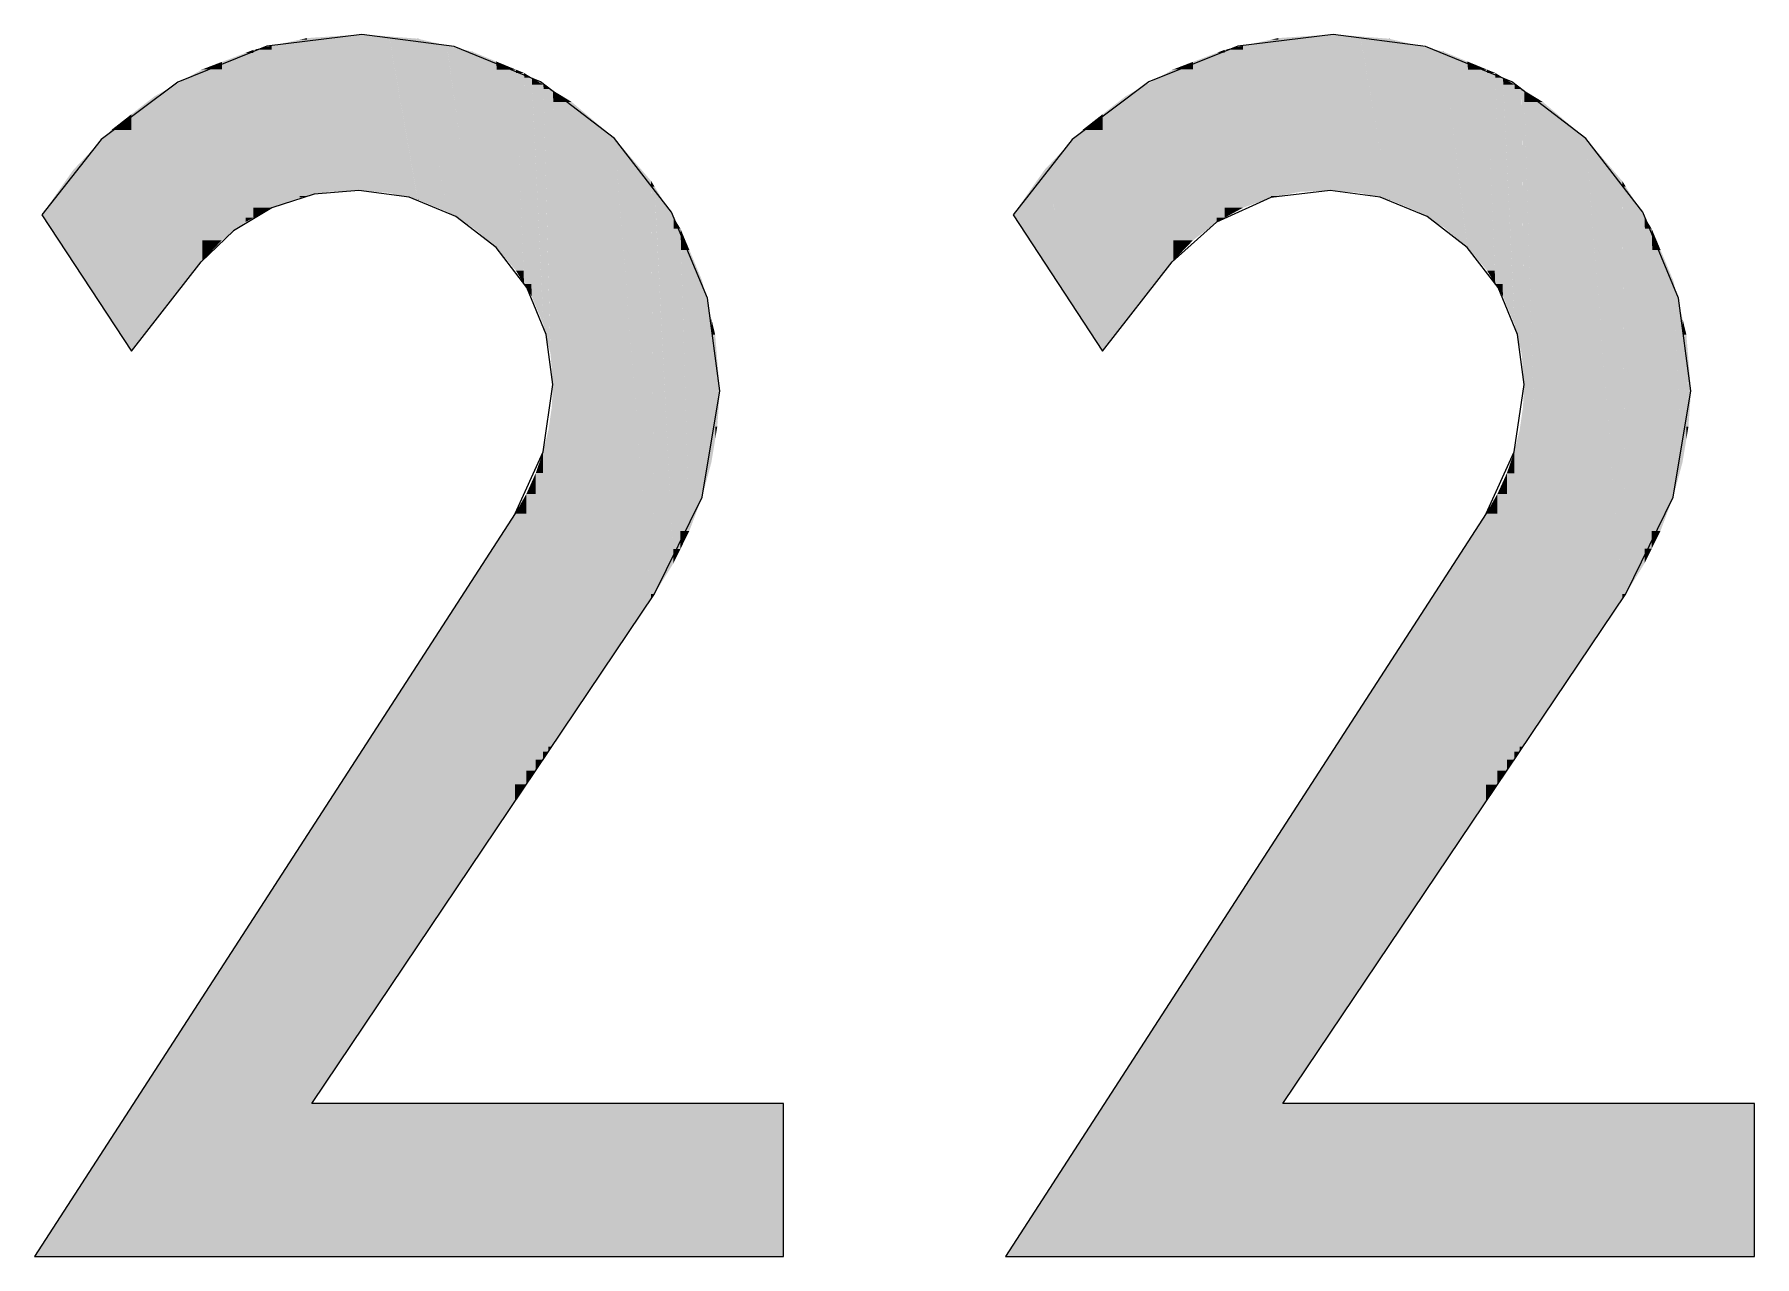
# Model space of a CAD drawing. Extents: x 885 to 2021, y 330 to 1122.
# Drawn here: x 1896.553 to 1899.454, y 640.216 to 642.278 of the extents above; entities that cross this region are included whole.
import ezdxf

# ---------------------------------------------------------------- set-up
doc = ezdxf.new("R2010")
doc.units = 0
doc.layers.get('0').update_dxf_attribs({"lineweight": 25})
doc.layers.add('P11_Plankopf_Ausführung_AF_4_800 Plankopf', color=7, linetype='Continuous', lineweight=25)

# ---------------------------------------------------------------- blocks, each defined once
blk = doc.blocks.new('Referenz-A0T8DITAAL', base_point=(1729.7843, 502.0648))
at = {"layer": 'P11_Plankopf_Ausführung_AF_4_800 Plankopf', "color": 0, "linetype": 'Continuous', "lineweight": 13, "ltscale": 16.9}
for p, q in [((1897.1056, 642.2776), (1896.9452, 642.2578)), ((1897.2616, 642.2574), (1897.1056, 642.2776)), ((1898.7435, 642.2776), (1898.5831, 642.2579)), ((1898.8994, 642.2574), (1898.7435, 642.2776)), ((1896.9452, 642.2578), (1896.7953, 642.1973)), ((1897.407, 642.1976), (1897.2616, 642.2574)), ((1898.5831, 642.2579), (1898.4331, 642.1974)), ((1899.0448, 642.1976), (1898.8994, 642.2574)), ((1896.7953, 642.1973), (1896.666, 642.1004)), ((1897.5319, 642.1021), (1897.407, 642.1976)), ((1898.4331, 642.1974), (1898.3038, 642.1004)), ((1899.1698, 642.1021), (1899.0448, 642.1976)), ((1896.666, 642.1004), (1896.566, 641.9734)), ((1897.6279, 641.9776), (1897.5319, 642.1021)), ((1898.3038, 642.1004), (1898.2039, 641.9734)), ((1899.2658, 641.9776), (1899.1698, 642.1021)), ((1897.0254, 642.0082), (1896.9536, 641.9852)), ((1897.1005, 642.0143), (1897.0254, 642.0082)), ((1897.1853, 642.0031), (1897.1005, 642.0143)), ((1897.2642, 641.9704), (1897.1853, 642.0031)), ((1898.6387, 642.0023), (1898.5472, 641.9609)), ((1898.7384, 642.0143), (1898.6387, 642.0023)), ((1898.8231, 642.0031), (1898.7384, 642.0143)), ((1898.9021, 641.9704), (1898.8231, 642.0031)), ((1896.566, 641.9734), (1896.7169, 641.7431)), ((1896.9536, 641.9852), (1896.889, 641.9464)), ((1897.6884, 641.8325), (1897.6279, 641.9776)), ((1898.2039, 641.9734), (1898.3548, 641.7431)), ((1899.3263, 641.8325), (1899.2658, 641.9776)), ((1896.889, 641.9464), (1896.8348, 641.894)), ((1897.332, 641.9184), (1897.2642, 641.9704)), ((1898.5472, 641.9609), (1898.4723, 641.894)), ((1898.9699, 641.9184), (1898.9021, 641.9704)), ((1897.384, 641.8506), (1897.332, 641.9184)), ((1899.0219, 641.8506), (1898.9699, 641.9184)), ((1896.7169, 641.7431), (1896.8348, 641.894)), ((1898.3548, 641.7431), (1898.4723, 641.894)), ((1897.4167, 641.7716), (1897.384, 641.8506)), ((1897.7093, 641.6767), (1897.6884, 641.8325)), ((1899.0546, 641.7716), (1899.0219, 641.8506)), ((1899.3472, 641.6767), (1899.3263, 641.8325)), ((1897.4279, 641.6869), (1897.4167, 641.7716)), ((1899.0658, 641.6869), (1899.0546, 641.7716)), ((1897.4114, 641.5737), (1897.4279, 641.6869)), ((1899.0492, 641.5737), (1899.0658, 641.6869)), ((1897.6794, 641.4972), (1897.7093, 641.6767)), ((1899.3171, 641.4973), (1899.3472, 641.6767)), ((1897.3642, 641.4695), (1897.4114, 641.5737)), ((1899.0017, 641.4695), (1899.0492, 641.5737)), ((1897.5992, 641.334), (1897.6794, 641.4972)), ((1899.2371, 641.334), (1899.3171, 641.4973)), ((1897.3642, 641.4695), (1896.5534, 640.2163)), ((1899.0017, 641.4695), (1898.191, 640.2163)), ((1897.0215, 640.4745), (1897.5992, 641.334)), ((1898.659, 640.4745), (1899.2371, 641.334)), ((1897.8166, 640.4745), (1897.0215, 640.4745)), ((1897.8166, 640.2163), (1897.8166, 640.4745)), ((1899.4545, 640.4745), (1898.659, 640.4745)), ((1899.4545, 640.2163), (1899.4545, 640.4745)), ((1896.5534, 640.2163), (1897.8166, 640.2163)), ((1898.191, 640.2163), (1899.4545, 640.2163))]:
    blk.add_line(p, q, dxfattribs=at)
at = {"layer": 'P11_Plankopf_Ausführung_AF_4_800 Plankopf', "color": 0, "linetype": 'Continuous', "lineweight": 0, "ltscale": 0.0169}
for points in [[(1897.0009, 642.2583), (1896.9536, 642.2583), (1897.0009, 642.2687)], [(1897.0133, 642.2687), (1897.0009, 642.2687), (1897.0133, 642.2714)], [(1897.0133, 642.0048), (1897.0009, 642.0048), (1897.0009, 642.2687)], [(1897.0133, 642.0048), (1897.0133, 642.2687), (1897.0009, 642.2687)], [(1897.0503, 642.2714), (1897.0133, 642.2714), (1897.0503, 642.2739)], [(1897.0503, 642.0121), (1897.0133, 642.0121), (1897.0133, 642.2714)], [(1897.0503, 642.0121), (1897.0503, 642.2714), (1897.0133, 642.2714)], [(1897.1005, 642.2739), (1897.0503, 642.2739), (1897.1005, 642.2772)], [(1897.1005, 642.0143), (1897.0503, 642.0143), (1897.0503, 642.2739)], [(1897.1005, 642.0143), (1897.1005, 642.2739), (1897.0503, 642.2739)], [(1897.1056, 642.2772), (1897.1005, 642.2772), (1897.1056, 642.2776)], [(1897.1056, 642.0143), (1897.1005, 642.0143), (1897.1005, 642.2772)], [(1897.1056, 642.0138), (1897.1056, 642.2772), (1897.1005, 642.2772)], [(1897.1511, 642.0138), (1897.1056, 642.0138), (1897.1056, 642.2776)], [(1897.1517, 642.2741), (1897.1062, 642.2741), (1897.1056, 642.2776)], [(1897.1517, 642.0102), (1897.1517, 642.2741), (1897.1062, 642.2741)], [(1897.1978, 642.0102), (1897.1517, 642.0102), (1897.1517, 642.2741)], [(1897.1999, 642.2704), (1897.1524, 642.2704), (1897.1517, 642.2741)], [(1897.1999, 641.9987), (1897.1999, 642.2704), (1897.1524, 642.2704)], [(1897.2017, 641.9987), (1897.1999, 641.9987), (1897.1999, 642.2704)], [(1897.2017, 642.2699), (1897.1999, 642.2699), (1897.1999, 642.2704)], [(1897.2017, 641.9982), (1897.2017, 642.2699), (1897.1999, 642.2699)], [(1897.2459, 641.9982), (1897.2017, 641.9982), (1897.2017, 642.2699)], [(1897.2491, 642.2587), (1897.2035, 642.2587), (1897.2017, 642.2699)], [(1898.6387, 642.2583), (1898.5914, 642.2583), (1898.6387, 642.2687)], [(1898.6512, 642.2687), (1898.6387, 642.2687), (1898.6512, 642.2714)], [(1898.6512, 642.0048), (1898.6387, 642.0048), (1898.6387, 642.2687)], [(1898.6512, 642.0048), (1898.6512, 642.2687), (1898.6387, 642.2687)], [(1898.6881, 642.2714), (1898.6512, 642.2714), (1898.6881, 642.2739)], [(1898.6881, 642.0121), (1898.6512, 642.0121), (1898.6512, 642.2714)], [(1898.6881, 642.0121), (1898.6881, 642.2714), (1898.6512, 642.2714)], [(1898.7384, 642.2739), (1898.6881, 642.2739), (1898.7384, 642.2772)], [(1898.7384, 642.0143), (1898.6881, 642.0143), (1898.6881, 642.2739)], [(1898.7384, 642.0143), (1898.7384, 642.2739), (1898.6881, 642.2739)], [(1898.7435, 642.2772), (1898.7384, 642.2772), (1898.7435, 642.2776)], [(1898.7435, 642.0143), (1898.7384, 642.0143), (1898.7384, 642.2772)], [(1898.7435, 642.0138), (1898.7435, 642.2772), (1898.7384, 642.2772)], [(1898.789, 642.0138), (1898.7435, 642.0138), (1898.7435, 642.2776)], [(1898.7896, 642.2741), (1898.7441, 642.2741), (1898.7435, 642.2776)], [(1898.7896, 642.0102), (1898.7896, 642.2741), (1898.7441, 642.2741)], [(1898.8357, 642.0102), (1898.7896, 642.0102), (1898.7896, 642.2741)], [(1898.8377, 642.2704), (1898.7903, 642.2704), (1898.7896, 642.2741)], [(1898.8377, 641.9987), (1898.8377, 642.2704), (1898.7903, 642.2704)], [(1898.8396, 641.9987), (1898.8377, 641.9987), (1898.8377, 642.2704)], [(1898.8396, 642.2699), (1898.8377, 642.2699), (1898.8377, 642.2704)], [(1898.8396, 641.9982), (1898.8396, 642.2699), (1898.8377, 642.2699)], [(1898.8838, 641.9982), (1898.8396, 641.9982), (1898.8396, 642.2699)], [(1898.887, 642.2587), (1898.8414, 642.2587), (1898.8396, 642.2699)], [(1896.9095, 642.2312), (1896.8696, 642.2312), (1896.9095, 642.2464)], [(1896.9229, 642.2464), (1896.9095, 642.2464), (1896.9229, 642.2516)], [(1896.9229, 641.9683), (1896.9095, 641.9683), (1896.9095, 642.2464)], [(1896.9229, 641.9683), (1896.9229, 642.2464), (1896.9095, 642.2464)], [(1896.9536, 642.2516), (1896.9229, 642.2516), (1896.9536, 642.2583)], [(1896.9536, 641.9852), (1896.9229, 641.9852), (1896.9229, 642.2516)], [(1896.9536, 641.9852), (1896.9536, 642.2516), (1896.9229, 642.2516)], [(1897.0009, 642.0023), (1896.9536, 642.0023), (1896.9536, 642.2583)], [(1897.0009, 642.0023), (1897.0009, 642.2583), (1896.9536, 642.2583)], [(1897.2491, 641.9786), (1897.2491, 642.2587), (1897.2035, 642.2587)], [(1897.2882, 641.9786), (1897.2491, 641.9786), (1897.2491, 642.2587)], [(1897.2918, 642.2485), (1897.2506, 642.2485), (1897.2491, 642.2587)], [(1897.2918, 641.9524), (1897.2918, 642.2485), (1897.2506, 642.2485)], [(1897.2929, 641.9524), (1897.2918, 641.9524), (1897.2918, 642.2485)], [(1897.2929, 642.2481), (1897.2918, 642.2481), (1897.2918, 642.2485)], [(1897.2929, 641.9517), (1897.2929, 642.2481), (1897.2918, 642.2481)], [(1897.3281, 641.9517), (1897.2929, 641.9517), (1897.2929, 642.2481)], [(1897.332, 642.232), (1897.2948, 642.232), (1897.2929, 642.2481)], [(1898.5472, 642.2312), (1898.5072, 642.2312), (1898.5472, 642.2465)], [(1898.5608, 642.2465), (1898.5472, 642.2465), (1898.5608, 642.2516)], [(1898.5608, 641.9684), (1898.5472, 641.9684), (1898.5472, 642.2465)], [(1898.5608, 641.9684), (1898.5608, 642.2465), (1898.5472, 642.2465)], [(1898.5914, 642.2516), (1898.5608, 642.2516), (1898.5914, 642.2583)], [(1898.5914, 641.9851), (1898.5608, 641.9851), (1898.5608, 642.2516)], [(1898.5914, 641.9851), (1898.5914, 642.2516), (1898.5608, 642.2516)], [(1898.6387, 642.0023), (1898.5914, 642.0023), (1898.5914, 642.2583)], [(1898.6387, 642.0023), (1898.6387, 642.2583), (1898.5914, 642.2583)], [(1898.887, 641.9786), (1898.887, 642.2587), (1898.8414, 642.2587)], [(1898.9261, 641.9786), (1898.887, 641.9786), (1898.887, 642.2587)], [(1898.9297, 642.2485), (1898.8884, 642.2485), (1898.887, 642.2587)], [(1898.9297, 641.9524), (1898.9297, 642.2485), (1898.8884, 642.2485)], [(1898.9308, 641.9524), (1898.9297, 641.9524), (1898.9297, 642.2485)], [(1898.9308, 642.2481), (1898.9297, 642.2481), (1898.9297, 642.2485)], [(1898.9308, 641.9517), (1898.9308, 642.2481), (1898.9297, 642.2481)], [(1898.9659, 641.9517), (1898.9308, 641.9517), (1898.9308, 642.2481)], [(1898.9699, 642.232), (1898.9327, 642.232), (1898.9308, 642.2481)], [(1896.8348, 642.1731), (1896.7559, 642.1731), (1896.8348, 642.2176)], [(1896.8365, 642.2176), (1896.8348, 642.2176), (1896.8365, 642.2186)], [(1896.8365, 641.8957), (1896.8348, 641.8957), (1896.8348, 642.2176)], [(1896.8365, 641.8957), (1896.8365, 642.2176), (1896.8348, 642.2176)], [(1896.8696, 642.2186), (1896.8365, 642.2186), (1896.8696, 642.2312)], [(1896.8696, 641.9304), (1896.8365, 641.9304), (1896.8365, 642.2186)], [(1896.8696, 641.9304), (1896.8696, 642.2186), (1896.8365, 642.2186)], [(1896.9095, 641.961), (1896.8696, 641.961), (1896.8696, 642.2312)], [(1896.9095, 641.961), (1896.9095, 642.2312), (1896.8696, 642.2312)], [(1897.332, 641.9184), (1897.332, 642.232), (1897.2948, 642.232)], [(1897.3617, 641.9184), (1897.332, 641.9184), (1897.332, 642.232)], [(1897.3654, 642.2182), (1897.3333, 642.2182), (1897.332, 642.232)], [(1897.3654, 641.8793), (1897.3654, 642.2182), (1897.3333, 642.2182)], [(1897.3783, 641.8793), (1897.3654, 641.8793), (1897.3654, 642.2182)], [(1897.3792, 642.2126), (1897.3656, 642.2126), (1897.3654, 642.2182)], [(1897.3792, 641.8567), (1897.3792, 642.2126), (1897.3656, 642.2126)], [(1897.3915, 641.8567), (1897.3792, 641.8567), (1897.3792, 642.2126)], [(1897.3922, 642.2046), (1897.3795, 642.2046), (1897.3792, 642.2126)], [(1897.3922, 641.8355), (1897.3922, 642.2046), (1897.3795, 642.2046)], [(1897.4096, 641.8355), (1897.3922, 641.8355), (1897.3922, 642.2046)], [(1897.4119, 642.1926), (1897.3928, 642.1926), (1897.3922, 642.2046)], [(1898.4723, 642.1732), (1898.3937, 642.1732), (1898.4723, 642.2176)], [(1898.4743, 642.2176), (1898.4723, 642.2176), (1898.4743, 642.2187)], [(1898.4743, 641.896), (1898.4723, 641.896), (1898.4723, 642.2176)], [(1898.4743, 641.896), (1898.4743, 642.2176), (1898.4723, 642.2176)], [(1898.5072, 642.2187), (1898.4743, 642.2187), (1898.5072, 642.2312)], [(1898.5072, 641.9303), (1898.4743, 641.9303), (1898.4743, 642.2187)], [(1898.5072, 641.9303), (1898.5072, 642.2187), (1898.4743, 642.2187)], [(1898.5472, 641.9609), (1898.5072, 641.9609), (1898.5072, 642.2312)], [(1898.5472, 641.9609), (1898.5472, 642.2312), (1898.5072, 642.2312)], [(1898.9699, 641.9184), (1898.9699, 642.232), (1898.9327, 642.232)], [(1898.9996, 641.9184), (1898.9699, 641.9184), (1898.9699, 642.232)], [(1899.0033, 642.2182), (1898.9712, 642.2182), (1898.9699, 642.232)], [(1899.0033, 641.8793), (1899.0033, 642.2182), (1898.9712, 642.2182)], [(1899.0162, 641.8793), (1899.0033, 641.8793), (1899.0033, 642.2182)], [(1899.0171, 642.2126), (1899.0035, 642.2126), (1899.0033, 642.2182)], [(1899.0171, 641.8567), (1899.0171, 642.2126), (1899.0035, 642.2126)], [(1899.0294, 641.8567), (1899.0171, 641.8567), (1899.0171, 642.2126)], [(1899.0301, 642.2046), (1899.0174, 642.2046), (1899.0171, 642.2126)], [(1899.0301, 641.8355), (1899.0301, 642.2046), (1899.0174, 642.2046)], [(1899.0475, 641.8355), (1899.0301, 641.8355), (1899.0301, 642.2046)], [(1899.0498, 642.1926), (1899.0307, 642.1926), (1899.0301, 642.2046)], [(1897.4119, 641.788), (1897.4119, 642.1926), (1897.3928, 642.1926)], [(1897.4225, 641.788), (1897.4119, 641.788), (1897.4119, 642.1926)], [(1897.4239, 642.1853), (1897.4121, 642.1853), (1897.4119, 642.1926)], [(1897.4239, 641.7381), (1897.4239, 642.1853), (1897.4121, 642.1853)], [(1897.4275, 641.7381), (1897.4239, 641.7381), (1897.4239, 642.1853)], [(1897.4279, 642.1829), (1897.4239, 642.1829), (1897.4239, 642.1853)], [(1897.4279, 641.6869), (1897.4279, 642.1829), (1897.4239, 642.1829)], [(1897.4599, 641.1267), (1897.4279, 641.1267), (1897.4279, 642.1829)], [(1897.4599, 642.1634), (1897.4285, 642.1634), (1897.4279, 642.1829)], [(1899.0498, 641.788), (1899.0498, 642.1926), (1899.0307, 642.1926)], [(1899.0604, 641.788), (1899.0498, 641.788), (1899.0498, 642.1926)], [(1899.0617, 642.1853), (1899.0499, 642.1853), (1899.0498, 642.1926)], [(1899.0617, 641.7381), (1899.0617, 642.1853), (1899.0499, 642.1853)], [(1899.0654, 641.7381), (1899.0617, 641.7381), (1899.0617, 642.1853)], [(1899.0658, 642.1829), (1899.0618, 642.1829), (1899.0617, 642.1853)], [(1899.0658, 641.6869), (1899.0658, 642.1829), (1899.0618, 642.1829)], [(1899.0978, 641.1268), (1899.0658, 641.1268), (1899.0658, 642.1829)], [(1899.0978, 642.1634), (1899.0664, 642.1634), (1899.0658, 642.1829)], [(1896.7559, 642.1428), (1896.7169, 642.1428), (1896.7559, 642.1731)], [(1896.8348, 641.894), (1896.7559, 641.894), (1896.7559, 642.1731)], [(1896.8348, 641.894), (1896.8348, 642.1731), (1896.7559, 642.1731)], [(1897.4599, 641.1267), (1897.4599, 642.1634), (1897.4285, 642.1634)], [(1897.5319, 641.2338), (1897.4599, 641.2338), (1897.4599, 642.1634)], [(1897.5319, 642.1021), (1897.4646, 642.1021), (1897.4599, 642.1634)], [(1898.3937, 642.1429), (1898.3548, 642.1429), (1898.3937, 642.1732)], [(1898.4723, 641.894), (1898.3937, 641.894), (1898.3937, 642.1732)], [(1898.4723, 641.894), (1898.4723, 642.1732), (1898.3937, 642.1732)], [(1899.0978, 641.1268), (1899.0978, 642.1634), (1899.0664, 642.1634)], [(1899.1698, 641.2338), (1899.0978, 641.2338), (1899.0978, 642.1634)], [(1899.1698, 642.1021), (1899.1025, 642.1021), (1899.0978, 642.1634)], [(1896.6829, 642.0492), (1896.6191, 642.0492), (1896.6829, 642.1162)], [(1896.7169, 642.1162), (1896.6829, 642.1162), (1896.7169, 642.1428)], [(1896.7122, 641.7951), (1896.6829, 641.7951), (1896.6829, 642.1162)], [(1896.7169, 641.7431), (1896.7169, 642.1162), (1896.6829, 642.1162)], [(1896.7559, 641.7929), (1896.7169, 641.7929), (1896.7169, 642.1428)], [(1896.7559, 641.7929), (1896.7559, 642.1428), (1896.7169, 642.1428)], [(1898.3207, 642.0492), (1898.257, 642.0492), (1898.3207, 642.1163)], [(1898.3548, 642.1163), (1898.3207, 642.1163), (1898.3548, 642.1429)], [(1898.3501, 641.7952), (1898.3207, 641.7952), (1898.3207, 642.1163)], [(1898.3548, 641.7431), (1898.3548, 642.1163), (1898.3207, 642.1163)], [(1898.3937, 641.793), (1898.3548, 641.793), (1898.3548, 642.1429)], [(1898.3937, 641.793), (1898.3937, 642.1429), (1898.3548, 642.1429)], [(1897.5319, 641.2338), (1897.5319, 642.1021), (1897.4646, 642.1021)], [(1897.5934, 641.3253), (1897.5319, 641.3253), (1897.5319, 642.1021)], [(1897.5934, 642.0304), (1897.5376, 642.0304), (1897.5319, 642.1021)], [(1899.1698, 641.2338), (1899.1698, 642.1021), (1899.1025, 642.1021)], [(1899.2313, 641.3253), (1899.1698, 641.3253), (1899.1698, 642.1021)], [(1899.2313, 642.0304), (1899.1755, 642.0304), (1899.1698, 642.1021)], [(1896.6191, 641.9734), (1896.566, 641.9734), (1896.6191, 642.0492)], [(1896.6585, 641.8923), (1896.6191, 641.8923), (1896.6191, 642.0492)], [(1896.6829, 641.7951), (1896.6829, 642.0492), (1896.6191, 642.0492)], [(1897.5934, 641.3253), (1897.5934, 642.0304), (1897.5376, 642.0304)], [(1897.5992, 641.334), (1897.5934, 641.334), (1897.5934, 642.0304)], [(1897.5992, 642.021), (1897.5935, 642.021), (1897.5934, 642.0304)], [(1898.257, 641.9734), (1898.2039, 641.9734), (1898.257, 642.0492)], [(1898.2963, 641.8924), (1898.257, 641.8924), (1898.257, 642.0492)], [(1898.3207, 641.7952), (1898.3207, 642.0492), (1898.257, 642.0492)], [(1899.2313, 641.3253), (1899.2313, 642.0304), (1899.1755, 642.0304)], [(1899.2371, 641.334), (1899.2313, 641.334), (1899.2313, 642.0304)], [(1899.2371, 642.021), (1899.2314, 642.021), (1899.2313, 642.0304)], [(1896.9536, 641.9852), (1897.0009, 642.0023), (1896.9536, 642.0023)], [(1897.0009, 642.0023), (1897.0133, 642.0048), (1897.0009, 642.0048)], [(1897.0133, 642.0048), (1897.0503, 642.0121), (1897.0133, 642.0121)], [(1897.0503, 642.0121), (1897.1005, 642.0143), (1897.0503, 642.0143)], [(1897.1056, 642.0138), (1897.1056, 642.0143), (1897.1005, 642.0143)], [(1897.1517, 642.0102), (1897.1511, 642.0138), (1897.1056, 642.0138)], [(1897.1999, 641.9987), (1897.1978, 642.0102), (1897.1517, 642.0102)], [(1897.5992, 641.334), (1897.5992, 642.021), (1897.5935, 642.021)], [(1897.6312, 641.3857), (1897.5992, 641.3857), (1897.5992, 642.021)], [(1897.6312, 641.9691), (1897.6019, 641.9691), (1897.5992, 642.021)], [(1898.5914, 641.9851), (1898.6387, 642.0023), (1898.5914, 642.0023)], [(1898.6387, 642.0023), (1898.6512, 642.0048), (1898.6387, 642.0048)], [(1898.6512, 642.0048), (1898.6881, 642.0121), (1898.6512, 642.0121)], [(1898.6881, 642.0121), (1898.7384, 642.0143), (1898.6881, 642.0143)], [(1898.7435, 642.0138), (1898.7435, 642.0143), (1898.7384, 642.0143)], [(1898.7896, 642.0102), (1898.789, 642.0138), (1898.7435, 642.0138)], [(1898.8377, 641.9987), (1898.8357, 642.0102), (1898.7896, 642.0102)], [(1899.2371, 641.334), (1899.2371, 642.021), (1899.2314, 642.021)], [(1899.269, 641.3857), (1899.2371, 641.3857), (1899.2371, 642.021)], [(1899.269, 641.9692), (1899.2397, 641.9692), (1899.2371, 642.021)], [(1896.6191, 641.8923), (1896.6191, 641.9734), (1896.566, 641.9734)], [(1896.9229, 641.9683), (1896.9536, 641.9852), (1896.9229, 641.9852)], [(1897.2017, 641.9982), (1897.2017, 641.9987), (1897.1999, 641.9987)], [(1897.2491, 641.9786), (1897.2459, 641.9982), (1897.2017, 641.9982)], [(1897.2918, 641.9524), (1897.2882, 641.9786), (1897.2491, 641.9786)], [(1898.257, 641.8924), (1898.257, 641.9734), (1898.2039, 641.9734)], [(1898.5608, 641.9684), (1898.5914, 641.9851), (1898.5608, 641.9851)], [(1898.8396, 641.9982), (1898.8396, 641.9987), (1898.8377, 641.9987)], [(1898.887, 641.9786), (1898.8838, 641.9982), (1898.8396, 641.9982)], [(1898.9297, 641.9524), (1898.9261, 641.9786), (1898.887, 641.9786)], [(1896.8696, 641.9304), (1896.9095, 641.961), (1896.8696, 641.961)], [(1896.9095, 641.961), (1896.9229, 641.9683), (1896.9095, 641.9683)], [(1897.2929, 641.9517), (1897.2929, 641.9524), (1897.2918, 641.9524)], [(1897.332, 641.9184), (1897.3281, 641.9517), (1897.2929, 641.9517)], [(1897.6312, 641.3857), (1897.6312, 641.9691), (1897.6019, 641.9691)], [(1897.643, 641.4097), (1897.6312, 641.4097), (1897.6312, 641.9691)], [(1897.643, 641.9499), (1897.6316, 641.9499), (1897.6312, 641.9691)], [(1897.643, 641.4097), (1897.643, 641.9499), (1897.6316, 641.9499)], [(1897.658, 641.4403), (1897.643, 641.4403), (1897.643, 641.9499)], [(1897.658, 641.914), (1897.6441, 641.914), (1897.643, 641.9499)], [(1898.5072, 641.9303), (1898.5472, 641.9609), (1898.5072, 641.9609)], [(1898.5472, 641.9609), (1898.5608, 641.9684), (1898.5472, 641.9684)], [(1898.9308, 641.9517), (1898.9308, 641.9524), (1898.9297, 641.9524)], [(1898.9699, 641.9184), (1898.9659, 641.9517), (1898.9308, 641.9517)], [(1899.269, 641.3857), (1899.269, 641.9692), (1899.2397, 641.9692)], [(1899.2809, 641.41), (1899.269, 641.41), (1899.269, 641.9692)], [(1899.2809, 641.9499), (1899.2694, 641.9499), (1899.269, 641.9692)], [(1899.2809, 641.41), (1899.2809, 641.9499), (1899.2694, 641.9499)], [(1899.2958, 641.4403), (1899.2809, 641.4403), (1899.2809, 641.9499)], [(1899.2958, 641.9142), (1899.2819, 641.9142), (1899.2809, 641.9499)], [(1896.8365, 641.8957), (1896.8696, 641.9304), (1896.8365, 641.9304)], [(1897.3654, 641.8793), (1897.3617, 641.9184), (1897.332, 641.9184)], [(1897.658, 641.4403), (1897.658, 641.914), (1897.6441, 641.914)], [(1897.6794, 641.4972), (1897.658, 641.4972), (1897.658, 641.914)], [(1897.6794, 641.8627), (1897.6606, 641.8627), (1897.658, 641.914)], [(1898.4743, 641.896), (1898.5072, 641.9303), (1898.4743, 641.9303)], [(1899.0033, 641.8793), (1898.9996, 641.9184), (1898.9699, 641.9184)], [(1899.2958, 641.4403), (1899.2958, 641.9142), (1899.2819, 641.9142)], [(1899.3171, 641.4973), (1899.2958, 641.4973), (1899.2958, 641.9142)], [(1899.3171, 641.863), (1899.2984, 641.863), (1899.2958, 641.9142)], [(1896.6829, 641.7951), (1896.6585, 641.8923), (1896.6191, 641.8923)], [(1896.7559, 641.7929), (1896.8348, 641.894), (1896.7559, 641.894)], [(1896.8348, 641.894), (1896.8365, 641.8957), (1896.8348, 641.8957)], [(1898.3207, 641.7952), (1898.2963, 641.8924), (1898.257, 641.8924)], [(1898.3937, 641.793), (1898.4723, 641.894), (1898.3937, 641.894)], [(1898.4723, 641.894), (1898.4743, 641.896), (1898.4723, 641.896)], [(1897.3792, 641.8567), (1897.3783, 641.8793), (1897.3654, 641.8793)], [(1897.3922, 641.8355), (1897.3915, 641.8567), (1897.3792, 641.8567)], [(1897.6794, 641.4972), (1897.6794, 641.8627), (1897.6606, 641.8627)], [(1897.6794, 641.4972), (1897.6794, 641.4972), (1897.6794, 641.8627)], [(1897.6794, 641.8626), (1897.6794, 641.8626), (1897.6794, 641.8627)], [(1897.6794, 641.4972), (1897.6794, 641.8626), (1897.6794, 641.8626)], [(1897.6952, 641.556), (1897.6794, 641.556), (1897.6794, 641.8626)], [(1897.6952, 641.7976), (1897.6827, 641.7976), (1897.6794, 641.8626)], [(1899.0171, 641.8567), (1899.0162, 641.8793), (1899.0033, 641.8793)], [(1899.0301, 641.8355), (1899.0294, 641.8567), (1899.0171, 641.8567)], [(1899.3171, 641.4973), (1899.3171, 641.863), (1899.2984, 641.863)], [(1899.3173, 641.4977), (1899.3171, 641.4977), (1899.3171, 641.863)], [(1899.3173, 641.8627), (1899.3171, 641.8627), (1899.3171, 641.863)], [(1899.3173, 641.4977), (1899.3173, 641.8627), (1899.3171, 641.8627)], [(1899.3329, 641.556), (1899.3173, 641.556), (1899.3173, 641.8627)], [(1899.3329, 641.7981), (1899.3206, 641.7981), (1899.3173, 641.8627)], [(1897.4119, 641.788), (1897.4096, 641.8355), (1897.3922, 641.8355)], [(1899.0498, 641.788), (1899.0475, 641.8355), (1899.0301, 641.8355)], [(1897.6952, 641.556), (1897.6952, 641.7976), (1897.6827, 641.7976)], [(1897.7016, 641.5949), (1897.6952, 641.5949), (1897.6952, 641.7976)], [(1897.7016, 641.7709), (1897.696, 641.7709), (1897.6952, 641.7976)], [(1899.3329, 641.556), (1899.3329, 641.7981), (1899.3206, 641.7981)], [(1899.3395, 641.5956), (1899.3329, 641.5956), (1899.3329, 641.7981)], [(1899.3395, 641.7709), (1899.3338, 641.7709), (1899.3329, 641.7981)], [(1896.7169, 641.7431), (1896.7122, 641.7951), (1896.6829, 641.7951)], [(1896.7169, 641.7431), (1896.7559, 641.7929), (1896.7169, 641.7929)], [(1897.4239, 641.7381), (1897.4225, 641.788), (1897.4119, 641.788)], [(1897.7016, 641.5949), (1897.7016, 641.7709), (1897.696, 641.7709)], [(1897.7051, 641.616), (1897.7016, 641.616), (1897.7016, 641.7709)], [(1897.7051, 641.7276), (1897.7026, 641.7276), (1897.7016, 641.7709)], [(1898.3548, 641.7431), (1898.3501, 641.7952), (1898.3207, 641.7952)], [(1898.3548, 641.7431), (1898.3937, 641.793), (1898.3548, 641.793)], [(1899.0617, 641.7381), (1899.0604, 641.788), (1899.0498, 641.788)], [(1899.3395, 641.5956), (1899.3395, 641.7709), (1899.3338, 641.7709)], [(1899.3429, 641.616), (1899.3395, 641.616), (1899.3395, 641.7709)], [(1899.3429, 641.7286), (1899.3405, 641.7286), (1899.3395, 641.7709)], [(1897.4279, 641.6869), (1897.4275, 641.7381), (1897.4239, 641.7381)], [(1897.7051, 641.616), (1897.7051, 641.7276), (1897.7026, 641.7276)], [(1897.7093, 641.6767), (1897.7051, 641.6767), (1897.7051, 641.7276)], [(1899.0658, 641.6869), (1899.0654, 641.7381), (1899.0617, 641.7381)], [(1899.3429, 641.616), (1899.3429, 641.7286), (1899.3405, 641.7286)], [(1899.3472, 641.6767), (1899.3429, 641.6767), (1899.3429, 641.7286)], [(1897.4279, 641.6487), (1897.4259, 641.6487), (1897.4279, 641.6869)], [(1899.0658, 641.6487), (1899.0638, 641.6487), (1899.0658, 641.6869)], [(1897.7051, 641.616), (1897.7093, 641.6767), (1897.7051, 641.6767)], [(1899.3429, 641.616), (1899.3472, 641.6767), (1899.3429, 641.6767)], [(1897.4259, 641.6109), (1897.4204, 641.6109), (1897.4259, 641.6487)], [(1897.4279, 641.0791), (1897.4259, 641.0791), (1897.4259, 641.6487)], [(1897.4279, 641.0791), (1897.4279, 641.6487), (1897.4259, 641.6487)], [(1899.0638, 641.6108), (1899.0583, 641.6108), (1899.0638, 641.6487)], [(1899.0658, 641.0792), (1899.0638, 641.0792), (1899.0638, 641.6487)], [(1899.0658, 641.0792), (1899.0658, 641.6487), (1899.0638, 641.6487)], [(1897.4204, 641.5737), (1897.4114, 641.5737), (1897.4204, 641.6109)], [(1897.4259, 641.0761), (1897.4204, 641.0761), (1897.4204, 641.6109)], [(1897.4259, 641.0761), (1897.4259, 641.6109), (1897.4204, 641.6109)], [(1897.6952, 641.556), (1897.7016, 641.5949), (1897.6952, 641.5949)], [(1897.7016, 641.5949), (1897.7051, 641.616), (1897.7016, 641.616)], [(1899.0583, 641.5737), (1899.0492, 641.5737), (1899.0583, 641.6108)], [(1899.0638, 641.0763), (1899.0583, 641.0763), (1899.0583, 641.6108)], [(1899.0638, 641.0763), (1899.0638, 641.6108), (1899.0583, 641.6108)], [(1899.3329, 641.556), (1899.3395, 641.5956), (1899.3329, 641.5956)], [(1899.3395, 641.5956), (1899.3429, 641.616), (1899.3395, 641.616)], [(1897.4114, 641.5376), (1897.3989, 641.5376), (1897.4114, 641.5737)], [(1897.4204, 641.0679), (1897.4114, 641.0679), (1897.4114, 641.5737)], [(1897.4204, 641.0679), (1897.4204, 641.5737), (1897.4114, 641.5737)], [(1899.0492, 641.5375), (1899.0367, 641.5375), (1899.0492, 641.5737)], [(1899.0583, 641.0681), (1899.0492, 641.0681), (1899.0492, 641.5737)], [(1899.0583, 641.0681), (1899.0583, 641.5737), (1899.0492, 641.5737)], [(1897.3989, 641.5027), (1897.3832, 641.5027), (1897.3989, 641.5376)], [(1897.4114, 641.0545), (1897.3989, 641.0545), (1897.3989, 641.5376)], [(1897.4114, 641.0545), (1897.4114, 641.5376), (1897.3989, 641.5376)], [(1897.6794, 641.4972), (1897.6952, 641.556), (1897.6794, 641.556)], [(1899.0367, 641.5027), (1899.0208, 641.5027), (1899.0367, 641.5375)], [(1899.0492, 641.0546), (1899.0367, 641.0546), (1899.0367, 641.5375)], [(1899.0492, 641.0546), (1899.0492, 641.5375), (1899.0367, 641.5375)], [(1899.3173, 641.4977), (1899.3329, 641.556), (1899.3173, 641.556)], [(1897.3832, 641.4695), (1897.3642, 641.4695), (1897.3832, 641.5027)], [(1897.3989, 641.036), (1897.3832, 641.036), (1897.3832, 641.5027)], [(1897.3989, 641.036), (1897.3989, 641.5027), (1897.3832, 641.5027)], [(1897.658, 641.4403), (1897.6794, 641.4972), (1897.658, 641.4972)], [(1897.6794, 641.4972), (1897.6794, 641.4972), (1897.6794, 641.4972)], [(1899.0208, 641.4695), (1899.0017, 641.4695), (1899.0208, 641.5027)], [(1899.0367, 641.0359), (1899.0208, 641.0359), (1899.0208, 641.5027)], [(1899.0367, 641.0359), (1899.0367, 641.5027), (1899.0208, 641.5027)], [(1899.2958, 641.4403), (1899.3171, 641.4973), (1899.2958, 641.4973)], [(1899.3171, 641.4973), (1899.3173, 641.4977), (1899.3171, 641.4977)], [(1897.3642, 640.9843), (1897.0503, 640.9843), (1897.3642, 641.4695)], [(1897.3832, 641.0125), (1897.3642, 641.0125), (1897.3642, 641.4695)], [(1897.3832, 641.0125), (1897.3832, 641.4695), (1897.3642, 641.4695)], [(1899.0017, 640.984), (1898.6876, 640.984), (1899.0017, 641.4695)], [(1899.0208, 641.0123), (1899.0017, 641.0123), (1899.0017, 641.4695)], [(1899.0208, 641.0123), (1899.0208, 641.4695), (1899.0017, 641.4695)], [(1897.643, 641.4097), (1897.658, 641.4403), (1897.643, 641.4403)], [(1899.2809, 641.41), (1899.2958, 641.4403), (1899.2809, 641.4403)], [(1897.6312, 641.3857), (1897.643, 641.4097), (1897.6312, 641.4097)], [(1899.269, 641.3857), (1899.2809, 641.41), (1899.269, 641.41)], [(1897.5992, 641.334), (1897.6312, 641.3857), (1897.5992, 641.3857)], [(1899.2371, 641.334), (1899.269, 641.3857), (1899.2371, 641.3857)], [(1897.5934, 641.3253), (1897.5992, 641.334), (1897.5934, 641.334)], [(1899.2313, 641.3253), (1899.2371, 641.334), (1899.2313, 641.334)], [(1897.5319, 641.2338), (1897.5934, 641.3253), (1897.5319, 641.3253)], [(1899.1698, 641.2338), (1899.2313, 641.3253), (1899.1698, 641.3253)], [(1897.4599, 641.1267), (1897.5319, 641.2338), (1897.4599, 641.2338)], [(1899.0978, 641.1268), (1899.1698, 641.2338), (1899.0978, 641.2338)], [(1897.4279, 641.0791), (1897.4599, 641.1267), (1897.4279, 641.1267)], [(1899.0658, 641.0792), (1899.0978, 641.1268), (1899.0658, 641.1268)], [(1897.4204, 641.0679), (1897.4259, 641.0761), (1897.4204, 641.0761)], [(1897.4259, 641.0761), (1897.4279, 641.0791), (1897.4259, 641.0791)], [(1899.0583, 641.0681), (1899.0638, 641.0763), (1899.0583, 641.0763)], [(1899.0638, 641.0763), (1899.0658, 641.0792), (1899.0638, 641.0792)], [(1897.3989, 641.036), (1897.4114, 641.0545), (1897.3989, 641.0545)], [(1897.4114, 641.0545), (1897.4204, 641.0679), (1897.4114, 641.0679)], [(1899.0367, 641.0359), (1899.0492, 641.0546), (1899.0367, 641.0546)], [(1899.0492, 641.0546), (1899.0583, 641.0681), (1899.0492, 641.0681)], [(1897.3832, 641.0125), (1897.3989, 641.036), (1897.3832, 641.036)], [(1899.0208, 641.0123), (1899.0367, 641.0359), (1899.0208, 641.0359)], [(1897.3642, 640.9843), (1897.3832, 641.0125), (1897.3642, 641.0125)], [(1899.0017, 640.984), (1899.0208, 641.0123), (1899.0017, 641.0123)], [(1897.3343, 640.9398), (1897.0215, 640.9398), (1897.3642, 640.9843)], [(1897.0215, 640.9398), (1897.3642, 640.9843), (1897.0503, 640.9843)], [(1898.972, 640.9398), (1898.659, 640.9398), (1899.0017, 640.984)], [(1898.659, 640.9398), (1899.0017, 640.984), (1898.6876, 640.984)], [(1896.5534, 640.2163), (1897.0215, 640.2163), (1897.0215, 640.9398)], [(1897.0215, 640.4745), (1897.3343, 640.9398), (1897.0215, 640.9398)], [(1898.191, 640.2163), (1898.659, 640.2163), (1898.659, 640.9398)], [(1898.659, 640.4745), (1898.972, 640.9398), (1898.659, 640.9398)], [(1897.0215, 640.2163), (1897.8166, 640.2163), (1897.0215, 640.4745)], [(1897.8166, 640.2163), (1897.8166, 640.4745), (1897.0215, 640.4745)], [(1898.659, 640.2163), (1899.4545, 640.2163), (1898.659, 640.4745)], [(1899.4545, 640.2163), (1899.4545, 640.4745), (1898.659, 640.4745)]]:
    blk.add_solid(points, dxfattribs=at)

msp = doc.modelspace()

# ---------------------------------------------------------------- block references
at = {"color": 8, "lineweight": 25, "ltscale": 0.25, "true_color": 0x808080}
msp.add_blockref('Referenz-A0T8DITAAL', (1729.7843, 502.0648), dxfattribs=at)

doc.saveas('drawing.dxf')
